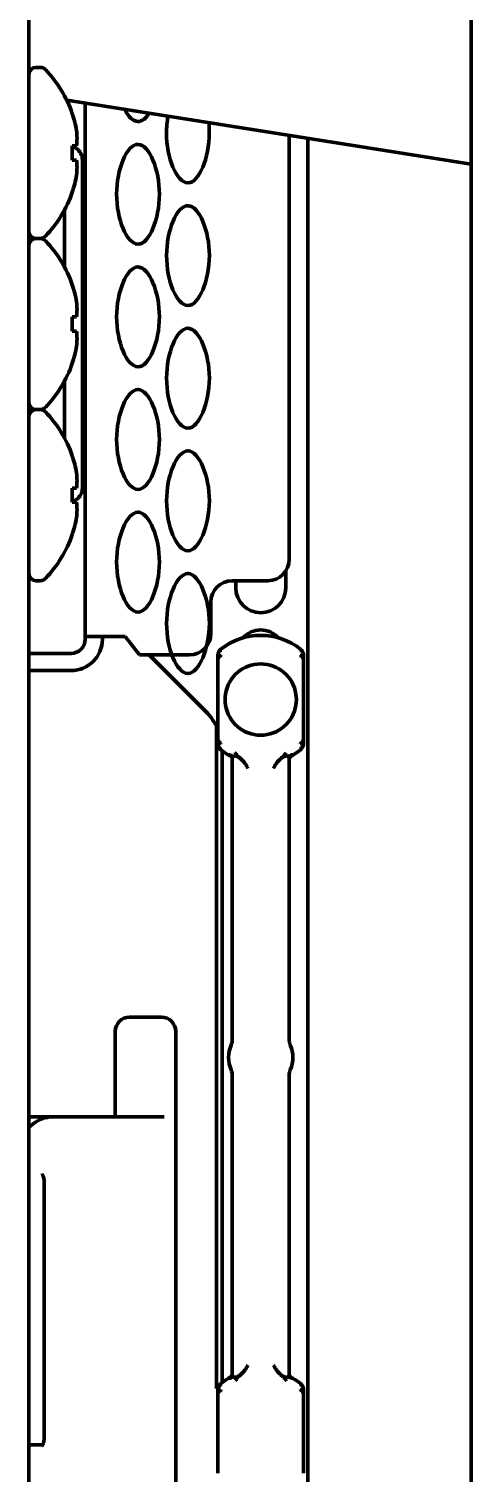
# Model space of a CAD drawing. Header units: inches. Extents: x -2405 to 7588, y 441 to 5654.
# Drawn here: x 621.4 to 652.4, y 2588.6 to 2689.8 of the extents above; entities that cross this region are included whole.
import ezdxf

# ---------------------------------------------------------------- set-up
doc = ezdxf.new("R2010")
doc.units = ezdxf.units.IN

msp = doc.modelspace()

# ---------------------------------------------------------------- linework, layer by layer
at = {"linetype": 'Continuous', "lineweight": 70}
for p, q in [((652.42, 4100.53), (652.42, 2435.33)), ((621.42, 2461.13), (621.42, 4099.13)), ((622.21, 2687.13), (621.92, 2687.13)), ((624.07, 2684.82), (652.42, 2680.33)), ((624.44, 2683.88), (624.46, 2683.88)), ((625.37, 2647.23), (625.37, 2684.61)), ((639.67, 2682.35), (639.67, 2652.63)), ((640.97, 2531.53), (640.97, 2682.14)), ((624.44, 2681.63), (624.76, 2681.63)), ((624.76, 2680.63), (624.44, 2680.63)), ((625.17, 2680.63), (625.17, 2657.63)), ((624.46, 2678.38), (624.44, 2678.38)), ((623.92, 2677.14), (623.92, 2673.11)), ((621.92, 2675.13), (622.21, 2675.13)), ((624.44, 2671.88), (624.46, 2671.88)), ((625.17, 2672.08), (625.37, 2672.08)), ((624.44, 2669.63), (624.76, 2669.63)), ((624.76, 2668.63), (624.44, 2668.63)), ((625.37, 2669.08), (625.17, 2669.08)), ((625.17, 2668.88), (625.37, 2668.88)), ((625.17, 2668.68), (625.37, 2668.68)), ((624.46, 2666.38), (624.44, 2666.38)), ((623.92, 2665.14), (623.92, 2661.12)), ((622.21, 2663.13), (621.92, 2663.13)), ((624.44, 2659.88), (624.46, 2659.88)), ((624.44, 2657.63), (624.76, 2657.63)), ((624.76, 2656.63), (624.44, 2656.63)), ((624.46, 2654.38), (624.44, 2654.38)), ((639.42, 2650.63), (639.42, 2651.8)), ((621.92, 2651.13), (622.21, 2651.13)), ((638.17, 2651.13), (635.67, 2651.13)), ((635.92, 2651.13), (635.92, 2650.63)), ((634.17, 2649.63), (634.17, 2647.43)), ((625.37, 2647.23), (627.57, 2647.23)), ((625.37, 2647.03), (625.37, 2647.23)), ((626.57, 2647.03), (626.57, 2647.23)), ((627.57, 2647.23), (628.17, 2647.23)), ((628.17, 2647.23), (629.17, 2645.93)), ((634.87, 2646.33), (634.91, 2646.27)), ((640.42, 2646.27), (640.46, 2646.33)), ((624.37, 2646.03), (621.42, 2646.03)), ((629.17, 2645.93), (632.67, 2645.93)), ((629.85, 2645.93), (633.8, 2641.99)), ((634.67, 2645.55), (634.67, 2640.05)), ((640.67, 2640.05), (640.67, 2645.55)), ((624.37, 2644.83), (621.42, 2644.83)), ((634.56, 2640.92), (634.56, 2594.48)), ((634.91, 2639.33), (634.87, 2639.28)), ((640.46, 2639.28), (640.42, 2639.33)), ((634.97, 2639.16), (634.97, 2594.9)), ((635.67, 2638.72), (635.67, 2618.78)), ((639.67, 2618.95), (639.67, 2638.72)), ((628.47, 2620.53), (630.71, 2620.53)), ((627.47, 2619.53), (627.47, 2613.53)), ((631.71, 2481.53), (631.71, 2619.53)), ((639.74, 2618.58), (639.74, 2618.57)), ((635.59, 2616.83), (635.59, 2616.83)), ((635.67, 2616.45), (635.67, 2595.38)), ((639.67, 2595.38), (639.67, 2616.63)), ((621.42, 2613.53), (623.05, 2613.53)), ((623.05, 2613.53), (629.75, 2613.53)), ((629.75, 2613.53), (630.89, 2613.53)), ((622.49, 2608.96), (622.49, 2591.03)), ((634.87, 2594.83), (634.91, 2594.77)), ((635.67, 2595.38), (635.71, 2595.33)), ((640.42, 2594.77), (640.46, 2594.83)), ((634.67, 2594.05), (634.67, 2588.55)), ((640.67, 2588.55), (640.67, 2594.05)), ((621.42, 2590.53), (622.38, 2590.53))]:
    msp.add_line(p, q, dxfattribs=at)
for centre, radius, start, end in [((621.92, 2686.63), 0.5, 90, 180), ((622.21, 2686.63), 0.5, 43.7747, 90), ((616.47, 2681.13), 8.45, 18.9925, 43.7747), ((616.47, 2681.13), 8.44, 10.6622, 19.0271), ((616.47, 2681.13), 7.99, 356.4122, 3.5878), ((625.92, 2683.06), 2, 225.918, 234.3147), ((624.17, 2680.63), 1, 0, 54.3147), ((616.47, 2681.13), 8.44, 340.9729, 349.3378), ((616.47, 2681.13), 8.45, 316.2253, 341.0075), ((621.92, 2675.63), 0.5, 180, 270), ((621.92, 2674.63), 0.5, 90, 180), ((622.21, 2675.63), 0.5, 270, 316.2253), ((622.21, 2674.63), 0.5, 43.7747, 90), ((616.47, 2669.13), 8.45, 18.9925, 43.7747), ((616.47, 2669.13), 8.44, 10.6622, 19.0271), ((616.47, 2669.13), 7.99, 356.4122, 3.5878), ((616.47, 2669.13), 8.44, 340.9729, 349.3378), ((616.47, 2669.13), 8.45, 316.2253, 341.0075), ((621.92, 2663.63), 0.5, 180, 270), ((621.92, 2662.63), 0.5, 90, 180), ((622.21, 2663.63), 0.5, 270, 316.2253), ((622.21, 2662.63), 0.5, 43.7747, 90), ((616.47, 2657.13), 8.45, 18.9925, 43.7747), ((616.47, 2657.13), 8.44, 10.6622, 19.0271), ((616.47, 2657.13), 7.99, 356.4122, 3.5878), ((624.17, 2657.63), 1, 305.6853, 0), ((625.92, 2655.19), 2, 125.6853, 134.082), ((616.47, 2657.13), 8.44, 340.9729, 349.3378), ((616.47, 2657.13), 8.45, 316.2253, 341.0075), ((638.17, 2652.63), 1.5, 270, 0), ((621.92, 2651.63), 0.5, 180, 270), ((622.21, 2651.63), 0.5, 270, 316.2253), ((635.67, 2649.63), 1.5, 90, 180), ((637.67, 2650.63), 1.75, 180, 0), ((632.67, 2647.43), 1.5, 270, 0), ((637.67, 2646.03), 1.65, 42.0441, 137.9559), ((624.37, 2647.03), 1, 270, 0), ((624.37, 2647.03), 2.2, 270, 0), ((637.67, 2642.8), 4.5, 51.5776, 128.4734), ((637.67, 2642.8), 2.5, 8.8851, 171.1149), ((637.67, 2642.8), 2.5, 171.1149, 188.8851), ((637.67, 2642.8), 2.5, 188.8851, 351.1149), ((637.67, 2642.8), 2.5, 351.1149, 8.8851), ((630.97, 2639.16), 4, 22.332, 45), ((637.67, 2642.8), 4.5, 231.5767, 240.0016), ((637.67, 2642.8), 4.5, 299.9984, 308.4325), ((628.47, 2619.53), 1, 90, 180), ((630.71, 2619.53), 1, 0, 90), ((637.67, 2617.7), 2.25, 157.2326, 202.7674), ((637.67, 2617.7), 2.25, 337.2326, 22.7674), ((637.67, 2591.3), 4.5, 119.9984, 128.4327), ((637.67, 2591.3), 4.5, 51.5776, 60.0016)]:
    msp.add_arc(centre, radius, start, end, dxfattribs=at)
for centre, major_axis, ratio, start_param, end_param in [((616.47, 2682.16), (-8.32, 0), 0.707107, 3.051363, 3.231822), ((616.47, 2680.1), (8.32, 0), 0.707107, 6.192956, 6.373415), ((616.47, 2670.16), (-8.32, 0), 0.707107, 3.051363, 3.231822), ((616.47, 2668.1), (8.32, 0), 0.707107, 6.192956, 6.373415), ((616.47, 2658.16), (-8.32, 0), 0.707107, 3.051363, 3.231822), ((616.47, 2656.1), (8.32, 0), 0.707107, 6.192956, 6.373415), ((635.18, 2645.93), (-0.312, 0.391), 0.212305, 0.000913, 0.500435), ((640.15, 2639.67), (0.312, -0.391), 0.210527, 6.282797, 6.783546), ((640.66, 2637.62), (1.34, 0.63), 0.999709, 1.654917, 1.870021), ((623.03, 2608.53), (0, -5), 0.615661, 3.249494, 3.692868), ((635.18, 2594.43), (-0.312, 0.391), 0.212305, 6.282869, 6.783619), ((634.68, 2596.49), (1.34, 0.63), 0.999709, 4.796512, 5.011617)]:
    msp.add_ellipse(centre, major_axis=major_axis, ratio=ratio, start_param=start_param, end_param=end_param, dxfattribs=at)
for points in [[(629.05, 2683.33), (628.72, 2683.34), (628.4, 2683.66), (628.15, 2684.15)], [(634.67, 2645.91), (634.67, 2645.79), (634.67, 2645.67), (634.67, 2645.55)], [(640.67, 2645.55), (640.67, 2645.67), (640.67, 2645.79), (640.67, 2645.91)], [(634.67, 2640.05), (634.67, 2639.93), (634.67, 2639.81), (634.67, 2639.69)], [(640.67, 2639.69), (640.67, 2639.81), (640.67, 2639.93), (640.67, 2640.05)], [(635.55, 2638.91), (635.61, 2638.87), (635.66, 2638.82), (635.71, 2638.78)], [(636.27, 2638.65), (636.25, 2638.66), (636.23, 2638.68), (636.18, 2638.72), (636.14, 2638.75), (636.11, 2638.76), (636.09, 2638.77)], [(636.27, 2638.65), (636.31, 2638.61), (636.39, 2638.53), (636.49, 2638.42), (636.57, 2638.31), (636.64, 2638.22), (636.69, 2638.13), (636.73, 2638.05), (636.76, 2638), (636.77, 2637.97)], [(638.57, 2637.97), (638.58, 2638), (638.6, 2638.05), (638.64, 2638.13), (638.7, 2638.22), (638.76, 2638.31), (638.84, 2638.42), (638.94, 2638.53), (639.02, 2638.61), (639.07, 2638.65)], [(639.25, 2638.77), (639.23, 2638.76), (639.2, 2638.75), (639.15, 2638.72), (639.11, 2638.68), (639.08, 2638.66), (639.07, 2638.65)], [(639.46, 2639.07), (639.38, 2638.98), (639.31, 2638.88), (639.25, 2638.77)], [(639.67, 2638.72), (639.67, 2638.72), (639.67, 2638.72), (639.66, 2638.73), (639.66, 2638.73), (639.65, 2638.74), (639.64, 2638.76), (639.63, 2638.77), (639.62, 2638.78)], [(639.92, 2638.91), (639.83, 2638.85), (639.74, 2638.79), (639.67, 2638.72)], [(623.05, 2613.53), (623.01, 2613.53), (622.93, 2613.53), (622.81, 2613.52), (622.74, 2613.51), (622.7, 2613.5)], [(636.27, 2595.46), (636.31, 2595.5), (636.39, 2595.58), (636.49, 2595.69), (636.57, 2595.79), (636.64, 2595.89), (636.69, 2595.98), (636.73, 2596.06), (636.76, 2596.11), (636.77, 2596.13)], [(638.57, 2596.13), (638.58, 2596.11), (638.6, 2596.06), (638.64, 2595.98), (638.7, 2595.89), (638.76, 2595.79), (638.85, 2595.69), (638.94, 2595.58), (639.02, 2595.5), (639.07, 2595.46)], [(635.42, 2595.2), (635.51, 2595.25), (635.59, 2595.31), (635.67, 2595.38)], [(635.87, 2595.04), (635.95, 2595.12), (636.03, 2595.22), (636.09, 2595.33)], [(636.09, 2595.33), (636.11, 2595.34), (636.14, 2595.36), (636.18, 2595.39), (636.23, 2595.42), (636.25, 2595.45), (636.27, 2595.46)], [(639.07, 2595.46), (639.08, 2595.45), (639.11, 2595.42), (639.15, 2595.39), (639.2, 2595.36), (639.23, 2595.34), (639.25, 2595.33)], [(639.62, 2595.33), (639.63, 2595.34), (639.64, 2595.35), (639.65, 2595.36), (639.66, 2595.37), (639.66, 2595.38), (639.67, 2595.38), (639.67, 2595.38), (639.67, 2595.38)], [(639.78, 2595.2), (639.73, 2595.24), (639.67, 2595.28), (639.62, 2595.33)], [(634.67, 2594.41), (634.67, 2594.29), (634.67, 2594.17), (634.67, 2594.05)], [(640.67, 2594.05), (640.67, 2594.17), (640.67, 2594.29), (640.67, 2594.41)]]:
    msp.add_open_spline(points, degree=3, dxfattribs=at)
for points, knots in [([(629.83, 2683.89), (629.61, 2683.54), (629.34, 2683.33), (629.06, 2683.33), (629.06, 2683.33), (629.05, 2683.33)], [0, 0, 0, 0, 0.981114, 0.981114, 1, 1, 1, 1]), ([(632.55, 2679.03), (631.77, 2679.05), (630.91, 2681.19), (631.1, 2683.32), (631.17, 2683.7)], [0, 0, 0, 0, 0.814538, 1, 1, 1, 1]), ([(634.03, 2683.27), (634.05, 2683.02), (634.17, 2681.03), (633.35, 2679.03), (632.56, 2679.03), (632.56, 2679.03), (632.55, 2679.03)], [0, 0, 0, 0, 0.123469, 0.994173, 0.994173, 1, 1, 1, 1]), ([(629.05, 2674.73), (628.27, 2674.75), (626.86, 2678.24), (628.28, 2681.73), (629.07, 2681.73), (629.08, 2681.73), (629.08, 2681.73)], [0, 0, 0, 0, 0.496652, 0.996654, 0.996654, 1, 1, 1, 1]), ([(629.08, 2681.73), (629.86, 2681.7), (631.28, 2678.22), (629.85, 2674.73), (629.06, 2674.73), (629.06, 2674.73), (629.05, 2674.73)], [0, 0, 0, 0, 0.496652, 0.996654, 0.996654, 1, 1, 1, 1]), ([(632.55, 2670.43), (631.77, 2670.45), (630.36, 2673.94), (631.78, 2677.43), (632.57, 2677.43), (632.58, 2677.43), (632.58, 2677.43)], [0, 0, 0, 0, 0.496652, 0.996654, 0.996654, 1, 1, 1, 1]), ([(632.58, 2677.43), (633.36, 2677.4), (634.78, 2673.92), (633.35, 2670.43), (632.56, 2670.43), (632.56, 2670.43), (632.55, 2670.43)], [0, 0, 0, 0, 0.496652, 0.996654, 0.996654, 1, 1, 1, 1]), ([(629.05, 2666.13), (628.27, 2666.15), (626.86, 2669.64), (628.28, 2673.13), (629.07, 2673.13), (629.08, 2673.13), (629.08, 2673.13)], [0, 0, 0, 0, 0.496652, 0.996654, 0.996654, 1, 1, 1, 1]), ([(629.08, 2673.13), (629.86, 2673.1), (631.28, 2669.62), (629.85, 2666.13), (629.06, 2666.13), (629.06, 2666.13), (629.05, 2666.13)], [0, 0, 0, 0, 0.496652, 0.996654, 0.996654, 1, 1, 1, 1]), ([(632.55, 2661.83), (631.77, 2661.85), (630.36, 2665.34), (631.78, 2668.83), (632.57, 2668.83), (632.58, 2668.83), (632.58, 2668.83)], [0, 0, 0, 0, 0.496652, 0.996654, 0.996654, 1, 1, 1, 1]), ([(632.58, 2668.83), (633.36, 2668.8), (634.78, 2665.32), (633.35, 2661.83), (632.56, 2661.83), (632.56, 2661.83), (632.55, 2661.83)], [0, 0, 0, 0, 0.496652, 0.996654, 0.996654, 1, 1, 1, 1]), ([(629.05, 2657.53), (628.27, 2657.55), (626.86, 2661.04), (628.28, 2664.53), (629.07, 2664.53), (629.08, 2664.53), (629.08, 2664.53)], [0, 0, 0, 0, 0.496652, 0.996654, 0.996654, 1, 1, 1, 1]), ([(629.08, 2664.53), (629.86, 2664.5), (631.28, 2661.02), (629.85, 2657.53), (629.06, 2657.53), (629.06, 2657.53), (629.05, 2657.53)], [0, 0, 0, 0, 0.496652, 0.996654, 0.996654, 1, 1, 1, 1]), ([(632.55, 2653.23), (631.77, 2653.25), (630.36, 2656.74), (631.78, 2660.23), (632.57, 2660.23), (632.58, 2660.23), (632.58, 2660.23)], [0, 0, 0, 0, 0.496652, 0.996654, 0.996654, 1, 1, 1, 1]), ([(632.58, 2660.23), (633.36, 2660.2), (634.78, 2656.72), (633.35, 2653.23), (632.56, 2653.23), (632.56, 2653.23), (632.55, 2653.23)], [0, 0, 0, 0, 0.496652, 0.996654, 0.996654, 1, 1, 1, 1]), ([(629.05, 2648.93), (628.27, 2648.95), (626.86, 2652.44), (628.28, 2655.93), (629.07, 2655.93), (629.08, 2655.93), (629.08, 2655.93)], [0, 0, 0, 0, 0.496652, 0.996654, 0.996654, 1, 1, 1, 1]), ([(629.08, 2655.93), (629.86, 2655.9), (631.28, 2652.42), (629.85, 2648.93), (629.06, 2648.93), (629.06, 2648.93), (629.05, 2648.93)], [0, 0, 0, 0, 0.496652, 0.996654, 0.996654, 1, 1, 1, 1]), ([(632.55, 2644.63), (631.77, 2644.65), (630.36, 2648.14), (631.78, 2651.63), (632.57, 2651.63), (632.58, 2651.63), (632.58, 2651.63)], [0, 0, 0, 0, 0.496652, 0.996654, 0.996654, 1, 1, 1, 1]), ([(632.58, 2651.63), (633.36, 2651.6), (634.78, 2648.12), (633.35, 2644.63), (632.56, 2644.63), (632.56, 2644.63), (632.55, 2644.63)], [0, 0, 0, 0, 0.496652, 0.996654, 0.996654, 1, 1, 1, 1]), ([(634.87, 2646.33), (634.86, 2646.32), (634.86, 2646.32), (634.85, 2646.31), (634.84, 2646.3), (634.83, 2646.29), (634.82, 2646.29), (634.81, 2646.28), (634.8, 2646.27), (634.8, 2646.26), (634.79, 2646.25), (634.78, 2646.24), (634.77, 2646.23), (634.76, 2646.21), (634.76, 2646.2), (634.75, 2646.19), (634.74, 2646.18), (634.73, 2646.17), (634.73, 2646.15), (634.72, 2646.14), (634.72, 2646.13), (634.71, 2646.13), (634.71, 2646.12), (634.71, 2646.11), (634.7, 2646.1), (634.7, 2646.08), (634.69, 2646.07), (634.69, 2646.05), (634.68, 2646.04), (634.68, 2646.02), (634.68, 2646), (634.67, 2645.98), (634.67, 2645.96), (634.67, 2645.94), (634.67, 2645.92), (634.67, 2645.91)], [0, 0, 0, 0, 0.025024, 0.050378, 0.076062, 0.102079, 0.128429, 0.155115, 0.182136, 0.209495, 0.237192, 0.265228, 0.293604, 0.32232, 0.351377, 0.380775, 0.410515, 0.440597, 0.47102, 0.501786, 0.516805, 0.534413, 0.554612, 0.577405, 0.602796, 0.630788, 0.661384, 0.694587, 0.730398, 0.768819, 0.809849, 0.853486, 0.899727, 0.948568, 1, 1, 1, 1]), ([(640.67, 2645.91), (640.67, 2645.91), (640.67, 2645.92), (640.67, 2645.93), (640.67, 2645.94), (640.67, 2645.95), (640.66, 2645.96), (640.66, 2645.97), (640.66, 2645.98), (640.66, 2645.99), (640.66, 2646), (640.66, 2646.01), (640.66, 2646.02), (640.65, 2646.03), (640.65, 2646.03), (640.65, 2646.04), (640.65, 2646.05), (640.65, 2646.06), (640.65, 2646.06), (640.64, 2646.07), (640.64, 2646.08), (640.64, 2646.08), (640.64, 2646.09), (640.63, 2646.09), (640.63, 2646.1), (640.63, 2646.1), (640.63, 2646.11), (640.63, 2646.11), (640.63, 2646.12), (640.62, 2646.12), (640.62, 2646.13), (640.62, 2646.13), (640.62, 2646.13), (640.62, 2646.14), (640.61, 2646.15), (640.6, 2646.16), (640.59, 2646.19), (640.58, 2646.21), (640.56, 2646.23), (640.55, 2646.25), (640.53, 2646.27), (640.52, 2646.28), (640.5, 2646.3), (640.48, 2646.31), (640.47, 2646.32), (640.47, 2646.33)], [0, 0, 0, 0, 0.022864, 0.045241, 0.067131, 0.088533, 0.109447, 0.129871, 0.149806, 0.169251, 0.188206, 0.20667, 0.224644, 0.242128, 0.25912, 0.275622, 0.291634, 0.307154, 0.322185, 0.336725, 0.350775, 0.364335, 0.377406, 0.389987, 0.402079, 0.413682, 0.424797, 0.435423, 0.445562, 0.455213, 0.464376, 0.473053, 0.481243, 0.488947, 0.496164, 0.551428, 0.605599, 0.65868, 0.71067, 0.761575, 0.811398, 0.860144, 0.907821, 0.954437, 1, 1, 1, 1]), ([(634.67, 2645.91), (634.67, 2645.91), (634.67, 2645.92), (634.67, 2645.93), (634.67, 2645.94), (634.67, 2645.95), (634.67, 2645.96), (634.67, 2645.97), (634.67, 2645.97), (634.68, 2645.98), (634.68, 2645.99), (634.68, 2646), (634.68, 2646.01), (634.68, 2646.01), (634.69, 2646.02), (634.69, 2646.03), (634.69, 2646.03), (634.69, 2646.04), (634.7, 2646.05), (634.7, 2646.05), (634.7, 2646.06), (634.7, 2646.07), (634.71, 2646.07), (634.71, 2646.08), (634.71, 2646.08), (634.71, 2646.09), (634.72, 2646.09), (634.72, 2646.1), (634.73, 2646.12), (634.74, 2646.13), (634.76, 2646.15), (634.77, 2646.17), (634.79, 2646.18), (634.8, 2646.2), (634.82, 2646.21), (634.83, 2646.22), (634.85, 2646.24), (634.86, 2646.24), (634.87, 2646.25)], [0, 0, 0, 0, 0.024704, 0.048963, 0.072775, 0.09614, 0.119057, 0.141526, 0.163546, 0.185118, 0.206241, 0.226915, 0.24714, 0.266916, 0.286243, 0.305121, 0.323551, 0.341532, 0.359066, 0.376152, 0.392791, 0.408984, 0.42473, 0.440031, 0.454887, 0.469298, 0.483265, 0.496789, 0.550956, 0.604254, 0.656687, 0.708259, 0.758975, 0.808843, 0.857869, 0.906064, 0.953438, 1, 1, 1, 1]), ([(634.89, 2645.89), (634.89, 2645.88), (634.88, 2645.88), (634.87, 2645.87), (634.86, 2645.87), (634.85, 2645.86), (634.85, 2645.86), (634.84, 2645.85), (634.83, 2645.84), (634.82, 2645.84), (634.81, 2645.83), (634.8, 2645.82), (634.79, 2645.82), (634.78, 2645.81), (634.78, 2645.8), (634.77, 2645.79), (634.76, 2645.78), (634.75, 2645.78), (634.75, 2645.77), (634.74, 2645.76), (634.73, 2645.75), (634.73, 2645.74), (634.72, 2645.73), (634.71, 2645.72), (634.71, 2645.71), (634.7, 2645.7), (634.7, 2645.69), (634.69, 2645.68), (634.69, 2645.66), (634.68, 2645.65), (634.68, 2645.64), (634.67, 2645.62), (634.67, 2645.6), (634.67, 2645.59), (634.67, 2645.57), (634.67, 2645.56), (634.67, 2645.55)], [0, 0, 0, 0, 0.023097, 0.046395, 0.069897, 0.093606, 0.117525, 0.141658, 0.166006, 0.190572, 0.215358, 0.240367, 0.265601, 0.291062, 0.316751, 0.34267, 0.36882, 0.395203, 0.421819, 0.44867, 0.475757, 0.503078, 0.528611, 0.555657, 0.584223, 0.614317, 0.645944, 0.679109, 0.713816, 0.750069, 0.787867, 0.827213, 0.868103, 0.910536, 0.954504, 1, 1, 1, 1]), ([(640.67, 2645.55), (640.67, 2645.56), (640.67, 2645.56), (640.67, 2645.57), (640.67, 2645.58), (640.67, 2645.59), (640.66, 2645.6), (640.66, 2645.6), (640.66, 2645.61), (640.66, 2645.62), (640.66, 2645.63), (640.66, 2645.63), (640.66, 2645.64), (640.65, 2645.65), (640.65, 2645.65), (640.65, 2645.66), (640.65, 2645.67), (640.64, 2645.67), (640.64, 2645.68), (640.64, 2645.68), (640.64, 2645.69), (640.63, 2645.7), (640.63, 2645.7), (640.63, 2645.71), (640.63, 2645.71), (640.62, 2645.72), (640.62, 2645.72), (640.62, 2645.73), (640.61, 2645.73), (640.61, 2645.74), (640.61, 2645.74), (640.6, 2645.76), (640.58, 2645.77), (640.57, 2645.79), (640.56, 2645.8), (640.54, 2645.82), (640.53, 2645.83), (640.51, 2645.84), (640.49, 2645.85), (640.48, 2645.87), (640.46, 2645.88), (640.45, 2645.88), (640.44, 2645.89)], [0, 0, 0, 0, 0.022174, 0.043992, 0.065454, 0.086559, 0.107306, 0.127693, 0.147722, 0.16739, 0.186699, 0.205647, 0.224234, 0.24246, 0.260326, 0.277831, 0.294975, 0.31176, 0.328185, 0.34425, 0.359956, 0.375304, 0.390294, 0.404926, 0.419202, 0.433122, 0.446686, 0.459896, 0.472753, 0.485256, 0.497408, 0.546852, 0.595521, 0.643419, 0.690553, 0.736931, 0.782562, 0.827459, 0.871636, 0.915107, 0.957889, 1, 1, 1, 1]), ([(640.47, 2646.25), (640.47, 2646.25), (640.48, 2646.24), (640.49, 2646.24), (640.49, 2646.23), (640.5, 2646.22), (640.51, 2646.22), (640.52, 2646.21), (640.53, 2646.2), (640.54, 2646.19), (640.54, 2646.19), (640.55, 2646.18), (640.56, 2646.17), (640.57, 2646.16), (640.58, 2646.15), (640.58, 2646.14), (640.59, 2646.13), (640.6, 2646.13), (640.6, 2646.12), (640.61, 2646.11), (640.62, 2646.1), (640.62, 2646.09), (640.63, 2646.08), (640.63, 2646.07), (640.64, 2646.05), (640.64, 2646.04), (640.65, 2646.03), (640.65, 2646.01), (640.66, 2646), (640.66, 2645.98), (640.66, 2645.97), (640.67, 2645.95), (640.67, 2645.93), (640.67, 2645.92), (640.67, 2645.91)], [0, 0, 0, 0, 0.024357, 0.048944, 0.073762, 0.098813, 0.124098, 0.149618, 0.175376, 0.201372, 0.227608, 0.254084, 0.280802, 0.307763, 0.334967, 0.362416, 0.390109, 0.418048, 0.446233, 0.474664, 0.503341, 0.530295, 0.559113, 0.589798, 0.622356, 0.65679, 0.693104, 0.731299, 0.771378, 0.813341, 0.857187, 0.902915, 0.950521, 1, 1, 1, 1]), ([(634.67, 2640.05), (634.67, 2640.05), (634.67, 2640.04), (634.67, 2640.04), (634.67, 2640.03), (634.67, 2640.02), (634.67, 2640.01), (634.67, 2640), (634.67, 2640), (634.67, 2639.99), (634.68, 2639.98), (634.68, 2639.97), (634.68, 2639.97), (634.68, 2639.96), (634.68, 2639.95), (634.69, 2639.95), (634.69, 2639.94), (634.69, 2639.93), (634.69, 2639.93), (634.7, 2639.92), (634.7, 2639.92), (634.7, 2639.91), (634.7, 2639.9), (634.71, 2639.9), (634.71, 2639.89), (634.71, 2639.89), (634.72, 2639.88), (634.72, 2639.88), (634.72, 2639.87), (634.72, 2639.87), (634.73, 2639.86), (634.74, 2639.85), (634.75, 2639.83), (634.76, 2639.82), (634.78, 2639.8), (634.79, 2639.79), (634.81, 2639.78), (634.82, 2639.76), (634.84, 2639.75), (634.86, 2639.74), (634.87, 2639.73), (634.89, 2639.72), (634.89, 2639.72)], [0, 0, 0, 0, 0.022145, 0.043936, 0.06537, 0.086448, 0.107169, 0.12753, 0.147533, 0.167177, 0.186461, 0.205385, 0.223948, 0.242152, 0.259995, 0.277478, 0.294602, 0.311365, 0.327769, 0.343815, 0.359501, 0.37483, 0.389801, 0.404416, 0.418674, 0.432577, 0.446125, 0.459319, 0.47216, 0.484648, 0.496785, 0.546297, 0.595032, 0.642993, 0.690188, 0.736624, 0.782312, 0.827263, 0.871492, 0.915013, 0.957843, 1, 1, 1, 1]), ([(634.87, 2639.36), (634.86, 2639.36), (634.86, 2639.36), (634.85, 2639.37), (634.84, 2639.38), (634.83, 2639.38), (634.82, 2639.39), (634.82, 2639.4), (634.81, 2639.4), (634.8, 2639.41), (634.79, 2639.42), (634.78, 2639.43), (634.77, 2639.44), (634.77, 2639.44), (634.76, 2639.45), (634.75, 2639.46), (634.75, 2639.47), (634.74, 2639.48), (634.73, 2639.49), (634.73, 2639.5), (634.72, 2639.51), (634.71, 2639.52), (634.71, 2639.53), (634.7, 2639.54), (634.7, 2639.55), (634.69, 2639.56), (634.69, 2639.58), (634.68, 2639.59), (634.68, 2639.61), (634.68, 2639.62), (634.67, 2639.64), (634.67, 2639.66), (634.67, 2639.68), (634.67, 2639.69), (634.67, 2639.69)], [0, 0, 0, 0, 0.024355, 0.04894, 0.073756, 0.098805, 0.124087, 0.149606, 0.175361, 0.201355, 0.227588, 0.254061, 0.280776, 0.307734, 0.334935, 0.36238, 0.39007, 0.418005, 0.446186, 0.474613, 0.503287, 0.530252, 0.559079, 0.589773, 0.622339, 0.65678, 0.693098, 0.731298, 0.77138, 0.813344, 0.857191, 0.902919, 0.950523, 1, 1, 1, 1]), ([(634.67, 2639.69), (634.67, 2639.69), (634.67, 2639.68), (634.67, 2639.67), (634.67, 2639.66), (634.67, 2639.65), (634.67, 2639.64), (634.67, 2639.63), (634.67, 2639.62), (634.67, 2639.61), (634.68, 2639.61), (634.68, 2639.6), (634.68, 2639.59), (634.68, 2639.58), (634.68, 2639.57), (634.68, 2639.56), (634.69, 2639.56), (634.69, 2639.55), (634.69, 2639.54), (634.69, 2639.54), (634.69, 2639.53), (634.7, 2639.52), (634.7, 2639.52), (634.7, 2639.51), (634.7, 2639.51), (634.7, 2639.5), (634.71, 2639.5), (634.71, 2639.49), (634.71, 2639.49), (634.71, 2639.48), (634.71, 2639.48), (634.72, 2639.48), (634.72, 2639.47), (634.72, 2639.47), (634.72, 2639.46), (634.73, 2639.44), (634.74, 2639.42), (634.76, 2639.4), (634.77, 2639.38), (634.79, 2639.36), (634.8, 2639.34), (634.82, 2639.32), (634.84, 2639.31), (634.85, 2639.29), (634.86, 2639.28), (634.87, 2639.28)], [0, 0, 0, 0, 0.022871, 0.045255, 0.067151, 0.088558, 0.109477, 0.129906, 0.149846, 0.169295, 0.188253, 0.206721, 0.224697, 0.242183, 0.259177, 0.27568, 0.291693, 0.307214, 0.322245, 0.336784, 0.350834, 0.364392, 0.377461, 0.39004, 0.40213, 0.41373, 0.424842, 0.435464, 0.445599, 0.455245, 0.464404, 0.473075, 0.481259, 0.488956, 0.496167, 0.551431, 0.605603, 0.658683, 0.710673, 0.761578, 0.8114, 0.860146, 0.907823, 0.954438, 1, 1, 1, 1]), ([(640.44, 2639.72), (640.45, 2639.72), (640.45, 2639.73), (640.46, 2639.73), (640.47, 2639.74), (640.48, 2639.74), (640.49, 2639.75), (640.5, 2639.75), (640.51, 2639.76), (640.52, 2639.77), (640.53, 2639.78), (640.53, 2639.78), (640.54, 2639.79), (640.55, 2639.8), (640.56, 2639.81), (640.57, 2639.81), (640.57, 2639.82), (640.58, 2639.83), (640.59, 2639.84), (640.6, 2639.85), (640.6, 2639.86), (640.61, 2639.87), (640.61, 2639.87), (640.62, 2639.88), (640.63, 2639.89), (640.63, 2639.91), (640.64, 2639.92), (640.64, 2639.93), (640.65, 2639.94), (640.65, 2639.96), (640.66, 2639.97), (640.66, 2639.99), (640.66, 2640), (640.67, 2640.02), (640.67, 2640.03), (640.67, 2640.05), (640.67, 2640.05)], [0, 0, 0, 0, 0.023051, 0.046302, 0.069757, 0.093418, 0.117289, 0.141371, 0.165669, 0.190184, 0.214918, 0.239874, 0.265054, 0.29046, 0.316093, 0.341956, 0.368049, 0.394373, 0.420931, 0.447722, 0.474747, 0.502007, 0.52759, 0.55469, 0.583315, 0.61347, 0.645164, 0.678399, 0.71318, 0.749511, 0.787392, 0.826825, 0.867806, 0.910333, 0.954401, 1, 1, 1, 1]), ([(640.67, 2639.69), (640.67, 2639.69), (640.67, 2639.69), (640.67, 2639.68), (640.67, 2639.67), (640.67, 2639.66), (640.66, 2639.65), (640.66, 2639.64), (640.66, 2639.63), (640.66, 2639.62), (640.66, 2639.62), (640.66, 2639.61), (640.65, 2639.6), (640.65, 2639.59), (640.65, 2639.58), (640.65, 2639.58), (640.64, 2639.57), (640.64, 2639.56), (640.64, 2639.56), (640.64, 2639.55), (640.63, 2639.55), (640.63, 2639.54), (640.63, 2639.53), (640.63, 2639.53), (640.62, 2639.52), (640.62, 2639.52), (640.62, 2639.51), (640.61, 2639.5), (640.6, 2639.49), (640.59, 2639.47), (640.58, 2639.46), (640.56, 2639.44), (640.55, 2639.42), (640.53, 2639.41), (640.52, 2639.4), (640.5, 2639.38), (640.48, 2639.37), (640.47, 2639.36), (640.47, 2639.36)], [0, 0, 0, 0, 0.024973, 0.049479, 0.073516, 0.097084, 0.120183, 0.142811, 0.16497, 0.186657, 0.207874, 0.228619, 0.248894, 0.268697, 0.28803, 0.306892, 0.325284, 0.343205, 0.360656, 0.377639, 0.394152, 0.410196, 0.425772, 0.440881, 0.455523, 0.469698, 0.483407, 0.496651, 0.550923, 0.604307, 0.656806, 0.708423, 0.759165, 0.809037, 0.858048, 0.906205, 0.953519, 1, 1, 1, 1]), ([(640.47, 2639.28), (640.47, 2639.28), (640.48, 2639.29), (640.48, 2639.29), (640.49, 2639.3), (640.5, 2639.31), (640.51, 2639.32), (640.52, 2639.33), (640.53, 2639.34), (640.54, 2639.35), (640.55, 2639.36), (640.56, 2639.37), (640.56, 2639.38), (640.57, 2639.39), (640.58, 2639.4), (640.59, 2639.41), (640.59, 2639.43), (640.6, 2639.44), (640.61, 2639.45), (640.61, 2639.46), (640.62, 2639.47), (640.62, 2639.48), (640.63, 2639.49), (640.63, 2639.5), (640.64, 2639.51), (640.64, 2639.53), (640.64, 2639.54), (640.65, 2639.55), (640.65, 2639.57), (640.66, 2639.59), (640.66, 2639.61), (640.66, 2639.63), (640.67, 2639.65), (640.67, 2639.67), (640.67, 2639.69), (640.67, 2639.69)], [0, 0, 0, 0, 0.025171, 0.050666, 0.076486, 0.102633, 0.129109, 0.155914, 0.18305, 0.210518, 0.238318, 0.266453, 0.294923, 0.323728, 0.352869, 0.382347, 0.412161, 0.442313, 0.472802, 0.503628, 0.520183, 0.539089, 0.56035, 0.583969, 0.609949, 0.638294, 0.669006, 0.702086, 0.737538, 0.775362, 0.815557, 0.858122, 0.903055, 0.950349, 1, 1, 1, 1]), ([(635.42, 2638.91), (635.42, 2638.91), (635.42, 2638.91), (635.42, 2638.9), (635.42, 2638.9)], [0, 0, 0, 0, 0.799482, 1, 1, 1, 1]), ([(635.55, 2638.91), (635.54, 2638.91), (635.52, 2638.91), (635.49, 2638.91), (635.47, 2638.91), (635.46, 2638.91), (635.44, 2638.91), (635.43, 2638.91), (635.42, 2638.91), (635.42, 2638.91), (635.42, 2638.91), (635.42, 2638.91)], [0, 0, 0, 0, 0.111111, 0.222222, 0.333333, 0.444444, 0.555555, 0.666666, 0.777777, 0.888888, 1, 1, 1, 1]), ([(635.71, 2638.78), (635.71, 2638.77), (635.7, 2638.76), (635.68, 2638.74), (635.68, 2638.73), (635.67, 2638.73), (635.67, 2638.72), (635.67, 2638.72), (635.67, 2638.72)], [0, 0, 0, 0, 0.166664, 0.333327, 0.499991, 0.666654, 0.833318, 1, 1, 1, 1]), ([(636.09, 2638.77), (636.05, 2638.8), (636.01, 2638.81), (635.96, 2638.83), (635.95, 2638.83), (635.93, 2638.83), (635.92, 2638.83), (635.9, 2638.84), (635.88, 2638.84), (635.85, 2638.84), (635.85, 2638.84), (635.83, 2638.84), (635.82, 2638.83), (635.8, 2638.83), (635.79, 2638.83), (635.77, 2638.82), (635.76, 2638.81), (635.75, 2638.81), (635.73, 2638.8), (635.72, 2638.79), (635.71, 2638.78)], [0, 0, 0, 0, 0.25, 0.25, 0.3125, 0.3125, 0.375, 0.375, 0.5, 0.5, 0.5625, 0.5625, 0.625, 0.625, 0.75, 0.75, 0.8125, 0.8125, 0.875, 1, 1, 1, 1]), ([(639.62, 2638.78), (639.61, 2638.79), (639.59, 2638.81), (639.56, 2638.82), (639.55, 2638.83), (639.53, 2638.83), (639.53, 2638.83), (639.51, 2638.84), (639.49, 2638.84), (639.46, 2638.84), (639.46, 2638.84), (639.44, 2638.84), (639.43, 2638.84), (639.4, 2638.83), (639.38, 2638.83), (639.35, 2638.82), (639.34, 2638.82), (639.32, 2638.81), (639.31, 2638.81), (639.29, 2638.79), (639.27, 2638.78), (639.25, 2638.77)], [0, 0, 0, 0, 0.25, 0.25, 0.3125, 0.3125, 0.375, 0.375, 0.5, 0.5, 0.5625, 0.5625, 0.625, 0.625, 0.75, 0.75, 0.8125, 0.8125, 0.875, 0.875, 1, 1, 1, 1]), ([(639.92, 2638.91), (639.92, 2638.91), (639.92, 2638.91), (639.92, 2638.91), (639.92, 2638.91), (639.92, 2638.91), (639.91, 2638.91), (639.9, 2638.91), (639.89, 2638.91), (639.87, 2638.91), (639.85, 2638.91), (639.82, 2638.91), (639.8, 2638.91), (639.78, 2638.91)], [0, 0, 0, 0, 0.000002, 0.000002, 0.000002, 0.125002, 0.250001, 0.375001, 0.500001, 0.625001, 0.75, 0.875, 1, 1, 1, 1]), ([(635.66, 2618.95), (635.67, 2618.92), (635.67, 2618.85), (635.65, 2618.74), (635.62, 2618.65), (635.6, 2618.6), (635.59, 2618.58), (635.59, 2618.57), (635.59, 2618.57), (635.59, 2618.57), (635.59, 2618.57), (635.59, 2618.57), (635.59, 2618.57), (635.59, 2618.57), (635.59, 2618.57)], [0, 0, 0, 0, 0.194649, 0.470857, 0.661147, 0.766771, 0.796187, 0.803844, 0.809152, 0.815288, 0.825535, 0.848758, 0.924174, 1, 1, 1, 1]), ([(639.74, 2618.58), (639.74, 2618.58), (639.73, 2618.61), (639.69, 2618.72), (639.66, 2618.84), (639.67, 2618.94), (639.67, 2618.95)], [0, 0, 0, 0, 0.009262, 0.246774, 0.884162, 1, 1, 1, 1]), ([(635.59, 2616.83), (635.59, 2616.83), (635.61, 2616.8), (635.65, 2616.67), (635.67, 2616.55), (635.67, 2616.45)], [0, 0, 0, 0, 0.009299, 0.261296, 1, 1, 1, 1]), ([(639.67, 2616.45), (639.67, 2616.48), (639.67, 2616.56), (639.69, 2616.67), (639.71, 2616.76), (639.73, 2616.81), (639.74, 2616.83), (639.74, 2616.83), (639.74, 2616.84), (639.74, 2616.84), (639.74, 2616.84), (639.75, 2616.84), (639.74, 2616.84), (639.74, 2616.83), (639.74, 2616.83)], [0, 0, 0, 0, 0.192641, 0.46939, 0.660242, 0.766372, 0.796104, 0.80381, 0.809134, 0.815266, 0.825483, 0.848577, 0.923342, 1, 1, 1, 1]), ([(622.34, 2609.53), (622.34, 2609.53), (622.35, 2609.52), (622.4, 2609.44), (622.45, 2609.3), (622.48, 2609.13), (622.49, 2609.01), (622.49, 2608.96)], [0, 0, 0, 0, 0.170961, 0.388735, 0.597442, 0.819644, 1, 1, 1, 1]), ([(634.87, 2594.83), (634.87, 2594.82), (634.86, 2594.82), (634.85, 2594.81), (634.84, 2594.8), (634.83, 2594.79), (634.82, 2594.79), (634.81, 2594.78), (634.81, 2594.77), (634.8, 2594.76), (634.79, 2594.75), (634.78, 2594.74), (634.77, 2594.73), (634.76, 2594.71), (634.76, 2594.7), (634.75, 2594.69), (634.74, 2594.68), (634.73, 2594.67), (634.73, 2594.65), (634.72, 2594.64), (634.72, 2594.63), (634.71, 2594.63), (634.71, 2594.62), (634.71, 2594.61), (634.7, 2594.6), (634.7, 2594.58), (634.69, 2594.57), (634.69, 2594.55), (634.68, 2594.54), (634.68, 2594.52), (634.68, 2594.5), (634.67, 2594.48), (634.67, 2594.46), (634.67, 2594.44), (634.67, 2594.42), (634.67, 2594.41)], [0, 0, 0, 0, 0.025091, 0.050515, 0.076274, 0.10237, 0.128803, 0.155576, 0.182689, 0.210144, 0.23794, 0.266081, 0.294565, 0.323394, 0.352569, 0.382089, 0.411955, 0.442168, 0.472727, 0.503631, 0.518597, 0.53614, 0.556265, 0.578974, 0.604272, 0.632161, 0.662644, 0.695723, 0.731402, 0.76968, 0.810557, 0.854032, 0.900101, 0.948759, 1, 1, 1, 1]), ([(634.67, 2594.41), (634.67, 2594.41), (634.67, 2594.42), (634.67, 2594.43), (634.67, 2594.44), (634.67, 2594.45), (634.67, 2594.46), (634.67, 2594.47), (634.67, 2594.47), (634.68, 2594.48), (634.68, 2594.49), (634.68, 2594.5), (634.68, 2594.51), (634.68, 2594.51), (634.69, 2594.52), (634.69, 2594.53), (634.69, 2594.53), (634.69, 2594.54), (634.7, 2594.55), (634.7, 2594.55), (634.7, 2594.56), (634.7, 2594.57), (634.71, 2594.57), (634.71, 2594.58), (634.71, 2594.58), (634.71, 2594.59), (634.72, 2594.59), (634.72, 2594.6), (634.73, 2594.62), (634.74, 2594.63), (634.76, 2594.65), (634.77, 2594.67), (634.79, 2594.68), (634.8, 2594.7), (634.82, 2594.71), (634.83, 2594.72), (634.85, 2594.74), (634.86, 2594.74), (634.87, 2594.75)], [0, 0, 0, 0, 0.024705, 0.048964, 0.072776, 0.096141, 0.119058, 0.141528, 0.163548, 0.18512, 0.206243, 0.226917, 0.247142, 0.266918, 0.286245, 0.305124, 0.323553, 0.341535, 0.359068, 0.376155, 0.392794, 0.408986, 0.424732, 0.440033, 0.454888, 0.469299, 0.483266, 0.49679, 0.550956, 0.604255, 0.656687, 0.708259, 0.758975, 0.808843, 0.85787, 0.906065, 0.953438, 1, 1, 1, 1]), ([(635.42, 2595.2), (635.42, 2595.2), (635.42, 2595.2), (635.42, 2595.2), (635.42, 2595.2), (635.42, 2595.2), (635.42, 2595.2), (635.43, 2595.2), (635.44, 2595.2), (635.46, 2595.2), (635.48, 2595.2), (635.51, 2595.2), (635.54, 2595.2), (635.55, 2595.2), (635.55, 2595.2), (635.55, 2595.2)], [0, 0, 0, 0, 0.000001, 0.000001, 0.000001, 0.125, 0.25, 0.375, 0.5, 0.625, 0.749999, 0.874999, 0.999999, 0.999999, 1, 1, 1, 1]), ([(635.71, 2595.33), (635.73, 2595.31), (635.75, 2595.3), (635.78, 2595.28), (635.79, 2595.28), (635.8, 2595.28), (635.81, 2595.27), (635.83, 2595.27), (635.85, 2595.27), (635.87, 2595.27), (635.88, 2595.27), (635.9, 2595.27), (635.91, 2595.27), (635.93, 2595.27), (635.95, 2595.28), (635.98, 2595.29), (635.99, 2595.29), (636.01, 2595.3), (636.02, 2595.3), (636.05, 2595.31), (636.07, 2595.32), (636.09, 2595.33)], [0, 0, 0, 0, 0.25, 0.25, 0.3125, 0.3125, 0.375, 0.375, 0.5, 0.5, 0.5625, 0.5625, 0.625, 0.625, 0.75, 0.75, 0.8125, 0.8125, 0.875, 0.875, 1, 1, 1, 1]), ([(639.25, 2595.33), (639.28, 2595.31), (639.32, 2595.29), (639.37, 2595.28), (639.38, 2595.28), (639.4, 2595.27), (639.41, 2595.27), (639.44, 2595.27), (639.46, 2595.27), (639.48, 2595.27), (639.49, 2595.27), (639.51, 2595.27), (639.51, 2595.27), (639.54, 2595.28), (639.55, 2595.28), (639.57, 2595.29), (639.57, 2595.29), (639.59, 2595.3), (639.6, 2595.31), (639.62, 2595.32), (639.62, 2595.33)], [0, 0, 0, 0, 0.25, 0.25, 0.3125, 0.3125, 0.375, 0.375, 0.5, 0.5, 0.5625, 0.5625, 0.625, 0.625, 0.75, 0.75, 0.8125, 0.8125, 0.875, 1, 1, 1, 1]), ([(639.78, 2595.2), (639.79, 2595.2), (639.82, 2595.2), (639.84, 2595.2), (639.86, 2595.2), (639.88, 2595.2), (639.89, 2595.2), (639.9, 2595.2), (639.91, 2595.2), (639.92, 2595.2), (639.92, 2595.2), (639.92, 2595.2)], [0, 0, 0, 0, 0.111111, 0.222222, 0.333333, 0.444444, 0.555555, 0.666666, 0.777777, 0.888888, 1, 1, 1, 1]), ([(639.92, 2595.2), (639.92, 2595.2), (639.92, 2595.2), (639.92, 2595.2), (639.92, 2595.2)], [0, 0, 0, 0, 0.799483, 1, 1, 1, 1]), ([(640.67, 2594.41), (640.67, 2594.41), (640.67, 2594.42), (640.67, 2594.43), (640.67, 2594.44), (640.67, 2594.45), (640.66, 2594.46), (640.66, 2594.47), (640.66, 2594.48), (640.66, 2594.49), (640.66, 2594.5), (640.66, 2594.51), (640.66, 2594.52), (640.65, 2594.53), (640.65, 2594.53), (640.65, 2594.54), (640.65, 2594.55), (640.65, 2594.56), (640.65, 2594.56), (640.64, 2594.57), (640.64, 2594.58), (640.64, 2594.58), (640.64, 2594.59), (640.63, 2594.59), (640.63, 2594.6), (640.63, 2594.6), (640.63, 2594.61), (640.63, 2594.61), (640.63, 2594.62), (640.62, 2594.62), (640.62, 2594.63), (640.62, 2594.63), (640.62, 2594.63), (640.62, 2594.64), (640.61, 2594.65), (640.6, 2594.66), (640.59, 2594.69), (640.58, 2594.71), (640.56, 2594.73), (640.55, 2594.75), (640.53, 2594.77), (640.52, 2594.78), (640.5, 2594.8), (640.48, 2594.81), (640.47, 2594.82), (640.47, 2594.83)], [0, 0, 0, 0, 0.022861, 0.045236, 0.067124, 0.088524, 0.109435, 0.129858, 0.149791, 0.169234, 0.188188, 0.206651, 0.224624, 0.242107, 0.259099, 0.2756, 0.291611, 0.307132, 0.322162, 0.336702, 0.350753, 0.364313, 0.377385, 0.389967, 0.40206, 0.413664, 0.42478, 0.435408, 0.445548, 0.455201, 0.464367, 0.473045, 0.481238, 0.488944, 0.496164, 0.551428, 0.605599, 0.65868, 0.71067, 0.761575, 0.811397, 0.860144, 0.907821, 0.954437, 1, 1, 1, 1]), ([(640.47, 2594.75), (640.47, 2594.75), (640.48, 2594.74), (640.49, 2594.74), (640.49, 2594.73), (640.5, 2594.72), (640.51, 2594.72), (640.52, 2594.71), (640.53, 2594.7), (640.54, 2594.69), (640.54, 2594.69), (640.55, 2594.68), (640.56, 2594.67), (640.57, 2594.66), (640.58, 2594.65), (640.58, 2594.64), (640.59, 2594.63), (640.6, 2594.63), (640.6, 2594.62), (640.61, 2594.61), (640.62, 2594.6), (640.62, 2594.59), (640.63, 2594.58), (640.63, 2594.57), (640.64, 2594.55), (640.64, 2594.54), (640.65, 2594.53), (640.65, 2594.51), (640.66, 2594.5), (640.66, 2594.48), (640.66, 2594.47), (640.67, 2594.45), (640.67, 2594.43), (640.67, 2594.42), (640.67, 2594.41)], [0, 0, 0, 0, 0.024357, 0.048944, 0.073762, 0.098812, 0.124097, 0.149618, 0.175376, 0.201372, 0.227608, 0.254084, 0.280802, 0.307763, 0.334967, 0.362415, 0.390108, 0.418047, 0.446232, 0.474663, 0.503341, 0.530292, 0.559107, 0.58979, 0.622347, 0.65678, 0.693093, 0.731289, 0.771368, 0.813332, 0.857179, 0.902909, 0.950518, 1, 1, 1, 1]), ([(634.89, 2594.39), (634.89, 2594.38), (634.88, 2594.38), (634.87, 2594.37), (634.86, 2594.37), (634.85, 2594.36), (634.85, 2594.36), (634.84, 2594.35), (634.83, 2594.34), (634.82, 2594.34), (634.81, 2594.33), (634.8, 2594.32), (634.79, 2594.32), (634.78, 2594.31), (634.78, 2594.3), (634.77, 2594.29), (634.76, 2594.28), (634.75, 2594.28), (634.75, 2594.27), (634.74, 2594.26), (634.73, 2594.25), (634.73, 2594.24), (634.72, 2594.23), (634.71, 2594.22), (634.71, 2594.21), (634.7, 2594.2), (634.7, 2594.19), (634.69, 2594.18), (634.69, 2594.16), (634.68, 2594.15), (634.68, 2594.14), (634.67, 2594.12), (634.67, 2594.1), (634.67, 2594.09), (634.67, 2594.07), (634.67, 2594.06), (634.67, 2594.05)], [0, 0, 0, 0, 0.023097, 0.046394, 0.069896, 0.093605, 0.117525, 0.141657, 0.166005, 0.190571, 0.215357, 0.240367, 0.265601, 0.291061, 0.31675, 0.342669, 0.36882, 0.395202, 0.421819, 0.44867, 0.475757, 0.503079, 0.528612, 0.55566, 0.584227, 0.614322, 0.645949, 0.679115, 0.713822, 0.750074, 0.787873, 0.827217, 0.868107, 0.910538, 0.954505, 1, 1, 1, 1]), ([(640.67, 2594.05), (640.67, 2594.06), (640.67, 2594.06), (640.67, 2594.07), (640.67, 2594.08), (640.67, 2594.09), (640.66, 2594.1), (640.66, 2594.1), (640.66, 2594.11), (640.66, 2594.12), (640.66, 2594.13), (640.66, 2594.13), (640.66, 2594.14), (640.65, 2594.15), (640.65, 2594.15), (640.65, 2594.16), (640.65, 2594.17), (640.64, 2594.17), (640.64, 2594.18), (640.64, 2594.18), (640.64, 2594.19), (640.63, 2594.2), (640.63, 2594.2), (640.63, 2594.21), (640.63, 2594.21), (640.62, 2594.22), (640.62, 2594.22), (640.62, 2594.23), (640.61, 2594.23), (640.61, 2594.24), (640.61, 2594.24), (640.6, 2594.26), (640.58, 2594.27), (640.57, 2594.29), (640.56, 2594.3), (640.54, 2594.32), (640.53, 2594.33), (640.51, 2594.34), (640.49, 2594.35), (640.48, 2594.37), (640.46, 2594.38), (640.45, 2594.38), (640.44, 2594.39)], [0, 0, 0, 0, 0.022173, 0.043991, 0.065453, 0.086557, 0.107303, 0.127691, 0.147719, 0.167387, 0.186695, 0.205643, 0.22423, 0.242456, 0.260322, 0.277827, 0.294972, 0.311756, 0.328181, 0.344246, 0.359953, 0.375301, 0.390291, 0.404923, 0.4192, 0.43312, 0.446685, 0.459895, 0.472752, 0.485256, 0.497408, 0.546852, 0.595521, 0.643418, 0.690552, 0.736929, 0.78256, 0.827458, 0.871634, 0.915106, 0.957888, 1, 1, 1, 1]), ([(622.49, 2591.03), (622.49, 2590.95), (622.48, 2590.81), (622.43, 2590.63), (622.38, 2590.5), (622.34, 2590.46), (622.34, 2590.46), (622.34, 2590.46)], [0, 0, 0, 0, 0.239269, 0.485113, 0.691034, 0.916821, 1, 1, 1, 1])]:
    msp.add_open_spline(points, degree=3, knots=knots, dxfattribs=at)
for points, weights in [([(635.42, 2638.91), (635.51, 2638.85), (635.59, 2638.79), (635.67, 2638.72)], [1.00266270954, 0.999112430153, 0.999112430153, 1.00266270954]), ([(635.87, 2639.07), (635.95, 2638.98), (636.03, 2638.88), (636.09, 2638.77)], [1.05198127797, 1.03075900917, 1.01603501308, 1.00780928969]), ([(639.78, 2638.91), (639.73, 2638.87), (639.67, 2638.82), (639.62, 2638.78)], [1.00266264298, 1.00023799031, 0.999469288309, 1.00035653698]), ([(635.55, 2595.2), (635.61, 2595.24), (635.66, 2595.28), (635.71, 2595.33)], [1.00266264298, 1.00023799031, 0.999469288309, 1.00035653698]), ([(639.46, 2595.04), (639.38, 2595.12), (639.31, 2595.22), (639.25, 2595.33)], [1.0519813924, 1.03075909864, 1.01603507857, 1.00780933218]), ([(639.92, 2595.2), (639.83, 2595.25), (639.74, 2595.31), (639.67, 2595.38)], [1.00266270954, 0.999112430153, 0.999112430153, 1.00266270954])]:
    msp.add_rational_spline(points, weights, degree=3, dxfattribs=at)

doc.saveas('drawing.dxf')
